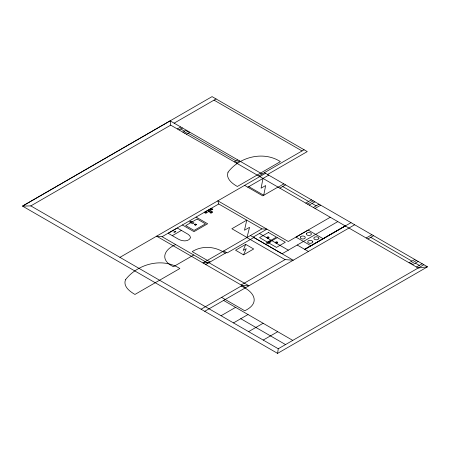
<?xml version="1.0" encoding="UTF-8"?>
<svg xmlns="http://www.w3.org/2000/svg" width="450" height="450" viewBox="0 0 450 450"><rect width="100%" height="100%" fill="white"/><g stroke="black" fill="none" stroke-linecap="round" stroke-linejoin="round"><path stroke-width="0.67" d="M267.587 174.493L307.26 151.588L212.068 96.626L22.5 206.1L277.582 353.374L278.263 348.767L423.877 264.724M263.014 178.431L261.084 188.19L265.652 185.552L263.706 195.322M246.999 237.482L249.547 227.317L244.485 230.243L246.757 220.151L231.868 228.746L247.022 237.493M245.706 244.378L243.174 250.447L246.263 248.659L243.546 254.835L235.569 250.228L245.706 244.378L253.682 248.985L243.546 254.835M345.262 225.911L304.734 249.368L351.011 222.654M170.713 125.139L170.139 120.864L22.5 206.1L30.819 205.903L170.713 125.139L418.179 268.014L427.5 266.816L264.431 172.671M174.127 123.165L216.079 98.944M177.306 128.947L180.726 126.973M179.021 129.932L182.436 127.957M182.908 132.176L186.328 130.207M184.618 133.166L188.032 131.192M186.328 134.151L189.743 132.176M234.433 161.927L237.853 159.953M236.143 162.917L239.558 160.942M258.733 175.956L304.104 149.766M119.931 257.355L265.523 173.301M245.745 287.64L156.611 236.177L162.079 236.706L218.756 203.979L261.917 228.898L266.929 229.162L253.181 237.099L282.077 253.766L337.809 221.602M268.712 175.14L247.792 187.217L262.766 195.862L277.988 187.076M208.924 211.399L205.639 213.289L204.249 212.49L211.449 208.333L212.839 209.132L209.537 211.039M209.357 211.646L209.97 211.292M172.299 235.665L178.194 239.04C181.828 241.239 188.359 242.213 190.558 237.729L189.816 235.783L188.184 234.349L177.317 228.037L168.204 233.303L172.299 235.665L181.412 230.406M175.691 244.564C163.62 249.789 159.722 260.139 173.413 266.715L193.736 254.981M278.151 187.166L283.843 183.876M279.861 188.151L285.553 184.866M305.792 203.124L311.484 199.834M261.917 228.898L202.956 262.935L208.879 262.671L248.934 285.795L242.1 285.531L201.088 309.212M307.496 204.109L313.194 200.824M205.689 264.516L226.463 252.518M309.206 205.099L314.904 201.808M253.868 237.493L227.149 252.917L223.734 250.942M313.329 207.478L319.027 204.188M315.039 208.463L320.732 205.178M330.277 217.26L288.293 241.498L217.845 200.824L218.756 203.979M241.132 284.974L285.081 259.599L293.231 260.218L250.447 235.519M304.706 249.351L345.291 225.922M204.733 311.316L354.656 224.758M221.085 315.731L235.592 307.356M366.176 237.988L371.874 234.703M367.886 238.978L373.584 235.688M233.505 322.903L248.023 314.522M248.608 331.639L263.137 323.252L223.588 300.426M263.205 340.071L277.723 331.712M409.101 262.772L414.799 259.481M410.811 263.756L416.509 260.471M412.521 264.746L418.219 261.456M416.475 267.024L422.168 263.739M277.582 353.374L427.5 266.816M207.287 262.806L208.879 262.671M267.384 238.067L268.701 238.067L269.173 237.521L268.701 236.981L267.39 236.981L266.918 237.521L267.103 237.904M275.985 243.028L277.301 243.028L277.768 242.488L277.296 241.942L275.985 241.942L275.512 242.488L275.704 242.865M214.031 100.131L302.051 150.947M170.117 120.847L262.153 173.981M282.707 186.508L308.638 201.476M312.058 203.451L316.181 205.836M370.738 237.33L411.947 261.124M415.367 263.098L419.321 265.382M180.726 128.947L184.618 131.192M188.038 133.166L236.143 160.942M248.805 186.632L263.779 195.278M244.631 185.361L247.821 187.2M323.184 238.748L308.177 230.079L295.976 237.122L310.989 245.79M297.214 245.025L308.385 251.471M259.442 233.499L288.315 250.166M210.701 208.766L212.091 209.571L210.679 208.778M208.148 210.24L212.456 212.107C211.022 214.757 209.109 210.954 207.534 210.594M204.981 212.068L206.37 212.873M246.909 237.561L285.081 259.599M196.071 217.08L207.647 223.768L193.978 231.66L182.396 224.972M225.253 253.221C215.646 246.392 202.297 245.171 192.184 251.64L210.088 261.973M162.079 236.706L207.968 263.199M241.144 286.082C254.362 291.673 260.662 303.109 244.789 310.776L221.586 297.377M263.104 323.269L292.764 340.391M240.773 318.707L285.514 344.576M30.819 205.903L278.269 348.761M212.136 211.843L212.102 212.107C211.236 213.412 208.541 213.193 212.136 211.843M125.438 279.81C122.968 286.515 129.892 291.516 134.949 294.446L179.854 268.521C162.382 257.169 137.537 263.891 125.438 279.81M228.037 172.187C225.619 178.74 232.391 183.628 237.33 186.491L280.401 161.629C263.661 150.756 239.619 156.724 228.037 172.187M300.375 236.953L300.375 238.072C301.551 239.338 303.975 239.338 305.156 238.072L305.156 236.953C303.975 235.693 301.556 235.688 300.375 236.953M306.484 233.426L306.484 234.546C307.659 235.811 310.084 235.811 311.259 234.546L311.259 233.426C310.084 232.166 307.665 232.161 306.484 233.426M312.812 241.824L312.621 242.381C311.445 243.647 309.021 243.647 307.839 242.381L307.845 241.262C309.021 240.002 311.439 240.002 312.621 241.262L312.812 241.824M318.915 238.297L318.729 238.86C317.548 240.12 315.129 240.12 313.948 238.86L313.948 237.735C315.129 236.475 317.548 236.475 318.729 237.735L318.915 238.297M268.689 237.521L268.043 237.893L267.401 237.521L268.043 237.15L268.689 237.521M277.284 242.488L276.643 242.859L275.996 242.488L276.643 242.111L277.284 242.488M196.093 224.618L195.446 224.989L194.799 224.618L195.446 224.241L196.093 224.618M196.577 224.618L195.446 225.264L194.316 224.618L195.446 223.965L196.577 224.618M205.892 212.197C205.228 212.681 206.589 212.355 205.892 212.197M211.382 209.188L210.904 209.306L211.382 209.188M190.879 221.192L189.512 221.979L192.701 223.819L194.068 223.031L190.879 221.192M175.185 231.232L173.739 232.071L174.431 232.47L175.877 231.632L175.185 231.232M197.139 219.015L185.743 225.591L194.091 230.411L205.487 223.836L197.139 219.015M268.436 232.481L259.566 237.6L267.598 242.241L276.469 237.122L268.436 232.481M269.404 241.082L266.214 242.927L267.581 243.714L270.771 241.875L269.404 241.082M277.296 237.617L268.419 242.741L276.452 247.382L285.328 242.257L277.296 237.617"/></g></svg>
